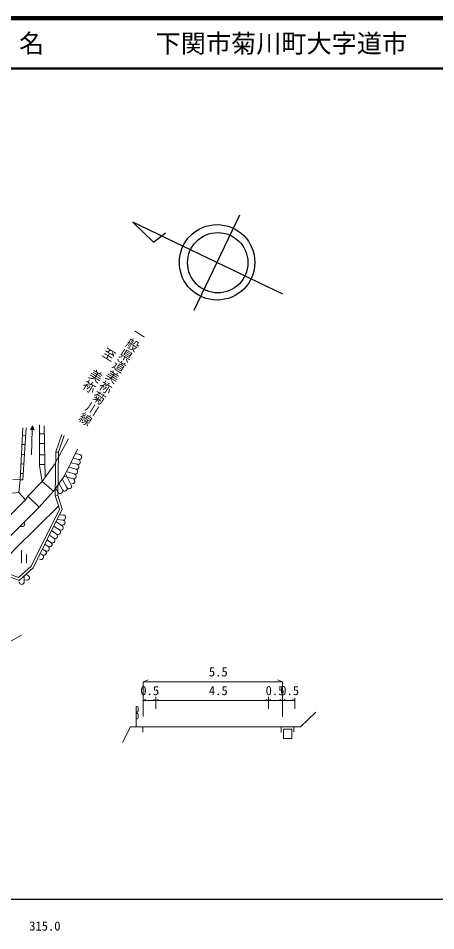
# Model space of a CAD drawing. Units: millimetres, scale not verified. Extents: x 40000 to 680000, y 20000 to 380000.
# Drawn here: x 377706 to 460725, y 198715 to 380000 of the extents above; entities that cross this region are included whole.
import ezdxf
from ezdxf.enums import TextEntityAlignment as Align

# ---------------------------------------------------------------- set-up
doc = ezdxf.new("R2010")
doc.units = ezdxf.units.MM
doc.header["$LTSCALE"] = 1000
for name, color, linetype, lineweight in [('M-BGD', 7, 'Continuous', 13), ('M-STR-HTXT', 7, 'Continuous', 13), ('M-TTL', 2, 'Continuous', 140), ('M-TTL-BAND', 7, 'Continuous', 25), ('M-TTL-LINE', 7, 'Continuous', 50), ('M-TTL-TXT', 7, 'Continuous', 13)]:
    doc.layers.add(name, color=color, linetype=linetype, lineweight=lineweight)
doc.layers.add('M-BMK-HTXT', color=7, linetype='Continuous')
doc.styles.add('@ＭＳ ゴシック', font='')
doc.styles.add('ＭＳ ゴシック', font='')
doc.styles.get('@ＭＳ ゴシック').set_extended_font_data('@MS Gothic')
doc.styles.get('ＭＳ ゴシック').set_extended_font_data('MS Gothic')

msp = doc.modelspace()

# ---------------------------------------------------------------- linework, layer by layer
at = {"layer": 'M-BGD'}
for p, q in [((381906, 291096), (381941, 299218)), ((378630, 298660), (378072, 288273)), ((378630, 288273), (379257, 298660)), ((380523, 299005), (380128, 298266)), ((380128, 298266), (380878, 298246)), ((380153, 298265), (380154, 298315)), ((380178, 298264), (380181, 298364)), ((380203, 298264), (380207, 298414)), ((380228, 298263), (380233, 298463)), ((380253, 298262), (380260, 298512)), ((380278, 298262), (380286, 298562)), ((380303, 298261), (380312, 298611)), ((380328, 298260), (380339, 298660)), ((380353, 298260), (380365, 298709)), ((380372, 293257), (380503, 298256)), ((380378, 298259), (380391, 298759)), ((380403, 298258), (380417, 298808)), ((380428, 298258), (380444, 298857)), ((380453, 298257), (380470, 298907)), ((380478, 298256), (380496, 298956)), ((380496, 298006), (380503, 298256)), ((380503, 298256), (380523, 299005)), ((380878, 298246), (380523, 299005)), ((380528, 298255), (380546, 298955)), ((380553, 298254), (380570, 298904)), ((380578, 298254), (380594, 298854)), ((380603, 298253), (380617, 298803)), ((380628, 298252), (380641, 298752)), ((380653, 298252), (380665, 298702)), ((380678, 298251), (380688, 298651)), ((380703, 298251), (380712, 298600)), ((380728, 298250), (380736, 298550)), ((380753, 298249), (380759, 298499)), ((380778, 298249), (380783, 298448)), ((380803, 298248), (380807, 298398)), ((380828, 298247), (380831, 298347)), ((380853, 298247), (380854, 298297)), ((381934, 297453), (382877, 297449)), ((382847, 299044), (383041, 288779)), ((378549, 297158), (379164, 297125)), ((381925, 295500), (382914, 295495)), ((386347, 297285), (385207, 293865)), ((385706, 293780), (386821, 297127)), ((378450, 295323), (379053, 295291)), ((385207, 293865), (385065, 285165)), ((385706, 293780), (385206, 293788)), ((385706, 293780), (385566, 285240)), ((378345, 293351), (378934, 293320)), ((381916, 293268), (382956, 293263)), ((389685, 292352), (388748, 292615)), ((389956, 293315), (389190, 293530)), ((378242, 291451), (378820, 291420)), ((382464, 287994), (381906, 291096)), ((381907, 291350), (382992, 291346)), ((389145, 290426), (387863, 290786)), ((389415, 291389), (388305, 291701)), ((378072, 288273), (376608, 288342)), ((377793, 285798), (378072, 288273)), ((378072, 288273), (378630, 288273)), ((378142, 289580), (378707, 289549)), ((387371, 286775), (386515, 288371)), ((388604, 288501), (386959, 288963)), ((388253, 287247), (387138, 289327)), ((388875, 289463), (387421, 289872)), ((382464, 287994), (379640, 285031)), ((384695, 286077), (382464, 287994)), ((385608, 285830), (385196, 286599)), ((386490, 286302), (385856, 287485)), ((376468, 285658), (377793, 285798)), ((379148, 284320), (377793, 285798)), ((379640, 285031), (379148, 284320)), ((379640, 285031), (381871, 282870)), ((381871, 282870), (384695, 286077)), ((385566, 285240), (385065, 285165)), ((385566, 285240), (386473, 282451)), ((386473, 282451), (380651, 270844)), ((386680, 281310), (386038, 281377)), ((386457, 279172), (385325, 279941)), ((386576, 280315), (385559, 280421)), ((385334, 277517), (384420, 278138)), ((385896, 278345), (384872, 279039)), ((384210, 275863), (383516, 276334)), ((384772, 276690), (383968, 277236)), ((378372, 271746), (378372, 274246)), ((383087, 274208), (382611, 274531)), ((383649, 275035), (383064, 275433)), ((379372, 271746), (379372, 273496)), ((382525, 273381), (382159, 273629)), ((380651, 270844), (377863, 268299)), ((377863, 268299), (375144, 269380)), ((378890, 268027), (378881, 269127)), ((379717, 269244), (379330, 269506)), ((373993, 255018), (378351, 257458))]:
    msp.add_line(p, q, dxfattribs=at)
for points in [[(382464, 287994), (384869, 291271), (387728, 296430)], [(384695, 286077), (386926, 289074), (389505, 294408)], [(385065, 285165), (385934, 282492), (380246, 271151), (377757, 268879), (375328, 269844)], [(379148, 284320), (373354, 278593), (367931, 275495), (366079, 274383), (363755, 273979), (361936, 274383), (358972, 277482), (355679, 282512)], [(361549, 258992), (364512, 265545), (381871, 282870)], [(367231, 263837), (370229, 267288), (377131, 274678), (385775, 283149)]]:
    msp.add_lwpolyline(points, dxfattribs=at)
for centre, start, end in [((389550, 291870), 254.32048, 74.32048), ((389821, 292833), 254.32048, 74.32048), ((389010, 289945), 254.32048, 74.32048), ((389280, 290908), 254.32048, 74.32048), ((388469, 288019), 254.32048, 74.32048), ((388740, 288982), 254.32048, 74.32048), ((386931, 286539), 208.19277, 28.19277), ((387812, 287011), 208.19277, 28.19277), ((386049, 286066), 208.19277, 28.19277), ((386628, 280813), 264.06847, 84.06847), ((378500, 279505), 224.94242, 44.94242), ((386525, 279818), 264.06847, 84.06847), ((385053, 277104), 235.8248, 55.8248), ((385615, 277931), 235.8248, 55.8248), ((386177, 278758), 235.8248, 55.8248), ((383930, 275449), 235.8248, 55.8248), ((384491, 276276), 235.8248, 55.8248), ((382806, 273794), 235.8248, 55.8248), ((383368, 274622), 235.8248, 55.8248), ((382244, 272967), 235.8248, 55.8248), ((379436, 268830), 235.8248, 55.8248), ((378390, 268022), 180.49821, 0.49821)]:
    msp.add_arc(centre, 500, start, end, dxfattribs=at)
at = {"layer": 'M-STR-HTXT', "lineweight": 25}
for p, q in [((412668, 322007), (421775, 340929)), ((430287, 325180), (400525, 339504)), ((400525, 339504), (404582, 335547)), ((404582, 335547), (406958, 337380))]:
    msp.add_line(p, q, dxfattribs=at)
at = {"layer": 'M-STR-HTXT'}
for p, q in [((402553, 248187), (403553, 248537)), ((430251, 248187), (429251, 248537)), ((402553, 241247), (402553, 248187)), ((402553, 248187), (430251, 248187)), ((430251, 241247), (430251, 248187)), ((405093, 242796), (405093, 245213)), ((427463, 242796), (427463, 245213)), ((432730, 242796), (432730, 244969)), ((401183, 239246), (401183, 243246)), ((401233, 243246), (401383, 243246)), ((401533, 243096), (401533, 242346)), ((402553, 244469), (403053, 244644)), ((402553, 244469), (405093, 244469)), ((405093, 244469), (404593, 244644)), ((405093, 244469), (405593, 244644)), ((405093, 244469), (427463, 244469)), ((427463, 244469), (426963, 244644)), ((427463, 244469), (427963, 244644)), ((427463, 244469), (430251, 244469)), ((430251, 244469), (429751, 244644)), ((430251, 244469), (430751, 244644)), ((430251, 244469), (432730, 244469)), ((432730, 244469), (432230, 244644)), ((401533, 241746), (401533, 240996)), ((433801, 239246), (436847, 242125)), ((401233, 240846), (401383, 240846)), ((398414, 236089), (400020, 239246)), ((400020, 239246), (433801, 239246)), ((402457, 239246), (402512, 238138)), ((429980, 239246), (429980, 238083)), ((432489, 239246), (432489, 238190))]:
    msp.add_line(p, q, dxfattribs=at)
msp.add_lwpolyline([(430433, 238777), (432085, 238777), (432085, 236892), (430433, 236892)], close=True, dxfattribs=at)
at = {"layer": 'M-STR-HTXT', "lineweight": 25}
for centre, radius in [((417240, 331506), 7500), ((417378, 331430), 6000)]:
    msp.add_circle(centre, radius, dxfattribs=at)
at = {"layer": 'M-STR-HTXT'}
for centre, start, end in [((401383, 243096), 360, 90), ((401383, 242046), 90, 270), ((401383, 242346), 270, 360), ((401383, 241746), 360, 90), ((401383, 240996), 270, 360)]:
    msp.add_arc(centre, 150, start, end, dxfattribs=at)
at = {"layer": 'M-TTL'}
msp.add_line((680000, 380000), (40000, 380000), dxfattribs=at)
at = {"layer": 'M-TTL-BAND'}
msp.add_line((40000, 205000), (579000, 205000), dxfattribs=at)
at = {"layer": 'M-TTL-LINE'}
msp.add_line((40000, 370000), (680000, 370000), dxfattribs=at)

# ---------------------------------------------------------------- texts
at = {"layer": 'M-BMK-HTXT', "style": '@ＭＳ ゴシック'}
for s, rotation, p in [('一般県道美祢菊川線', 237.611, (395193, 309599)), ('至\u3000美祢', 238.485, (392538, 310786))]:
    msp.add_text(s, height=1833, rotation=rotation, dxfattribs=at).set_placement(p, align=Align.BOTTOM_CENTER)
at = {"layer": 'M-STR-HTXT', "style": 'ＭＳ ゴシック'}
for s, p in [('5.5', (417486, 248687)), ('0.5', (403854, 244969)), ('4.5', (417486, 244969)), ('0.5', (428764, 244969)), ('0.5', (431677, 244969))]:
    msp.add_text(s, height=1833, dxfattribs=at).set_placement(p, align=Align.BOTTOM_CENTER)
at = {"layer": 'M-TTL-BAND', "style": 'ＭＳ ゴシック'}
msp.add_text('315.0', height=1833, dxfattribs=at).set_placement((383000, 198195), align=Align.BOTTOM_CENTER)
at = {"layer": 'M-TTL-TXT', "style": 'ＭＳ ゴシック'}
for s, p in [('地 名', (370380, 375000)), ('下関市菊川町大字道市', (405024, 375000))]:
    msp.add_text(s, height=3666, dxfattribs=at).set_placement(p, align=Align.MIDDLE_LEFT)

doc.saveas('drawing.dxf')
